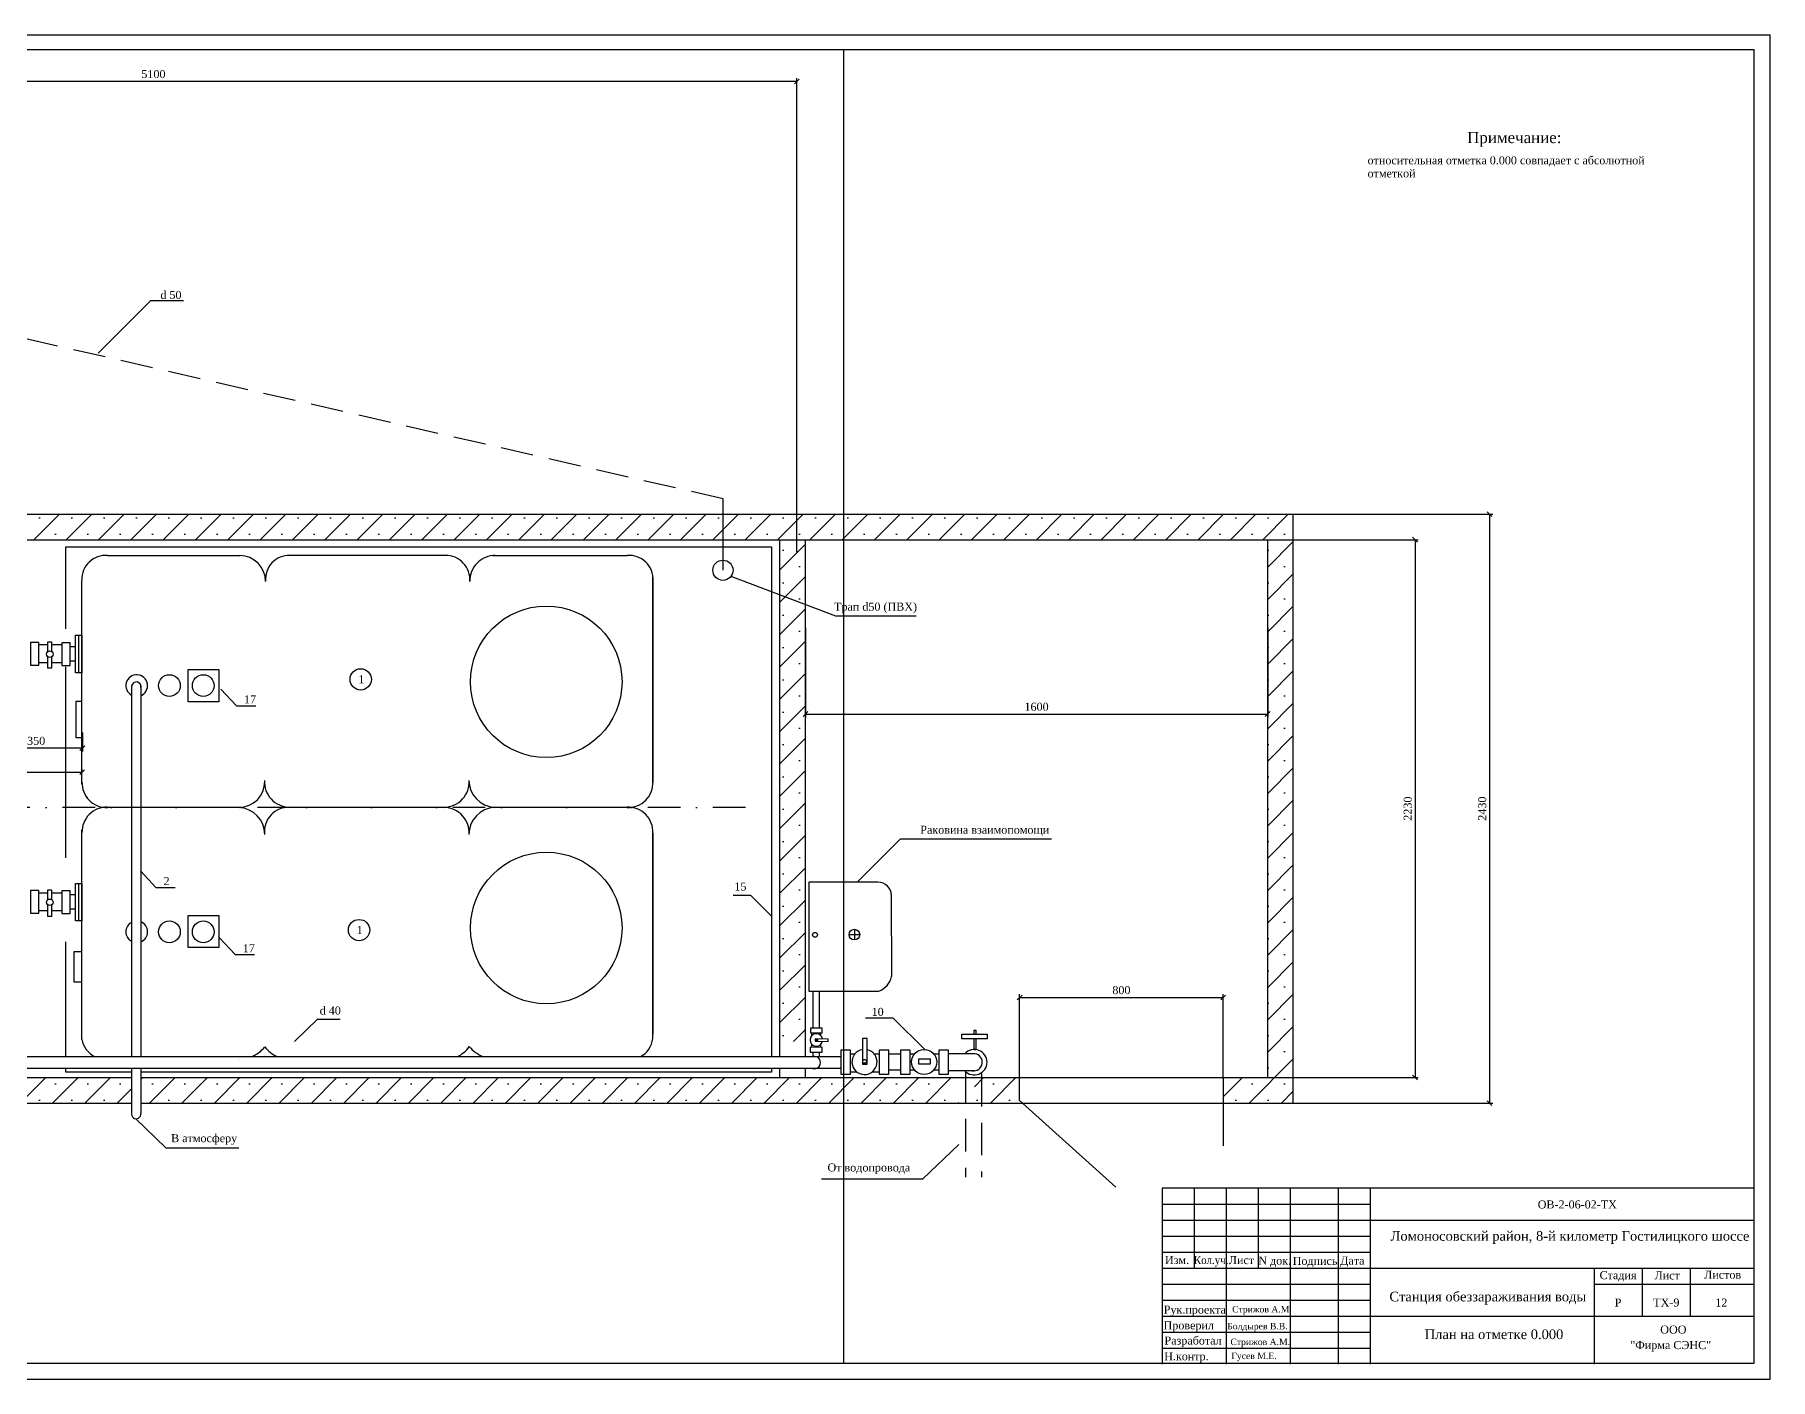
# Model space of a CAD drawing. Header units: millimetres. Extents: x 158645 to 1043550, y -60647 to 236438.
# Drawn here: x 433261 to 487487, y 194438 to 236438 of the extents above; entities that cross this region are included whole.
import ezdxf

# ---------------------------------------------------------------- set-up
doc = ezdxf.new("R2010")
doc.units = ezdxf.units.MM
doc.linetypes.add('DASHDOT', pattern=[25.4, 12.7, -6.35, 0, -6.35])
doc.linetypes.add('DASHED', pattern=[19.05, 12.7, -6.35])
doc.layers.add('опорудование', color=7, linetype='Continuous')
doc.styles.add('CН', font='TIMES.TTF')
doc.styles.add('СН с наклоном', font='TIMES.TTF', dxfattribs={"oblique": 15})
doc.dimstyles.new('СИС', dxfattribs={"dimscale": 0, "dimtxt": 100, "dimasz": 150, "dimexe": 100, "dimexo": 0.625, "dimgap": 100, "dimtad": 1, "dimdsep": 46, "dimtxsty": 'CН', "dimblk": 'OBLIQUE', "dimcen": 2.5, "dimclrd": 3, "dimclre": 3, "dimclrt": 7, "dimadec": 0, "dimazin": 0, "dimtm": 1e-09, "dimtfac": 1, "dimtmove": 0, "dimatfit": 3, "dimldrblk": 'NONE', "dimfxl": 0, "dimtolj": 1, "dimtzin": 0, "dimarcsym": 0})

# ---------------------------------------------------------------- blocks, each defined once
blk = doc.blocks.new('_Oblique')
at = {"color": 0, "lineweight": -2}
blk.add_line((-0.5, -0.5), (0.5, 0.5), dxfattribs=at)
blk = doc.blocks.new('*D84')
at = {"layer": 'Defpoints', "color": 0, "ltscale": 80}
for p in [(416871, 234980), (457070, 220277), (416871, 220014)]:
    blk.add_point(p, dxfattribs=at)
at = {"layer": 'опорудование', "color": 3, "lineweight": -2, "ltscale": 80}
for p, q in [((416871, 220015), (416871, 235080)), ((457070, 234980), (416871, 234980)), ((457070, 220278), (457070, 235080))]:
    blk.add_line(p, q, dxfattribs=at)
at = {"layer": 'опорудование', "color": 3, "lineweight": -2, "ltscale": 80, "xscale": 150, "yscale": 150, "zscale": 150, "rotation": 180}
blk.add_blockref('_Oblique', (416871, 234980), dxfattribs=at)
at = {"layer": 'опорудование', "color": 3, "lineweight": -2, "ltscale": 80, "xscale": 150, "yscale": 150, "zscale": 150}
blk.add_blockref('_Oblique', (457070, 234980), dxfattribs=at)
at = {"layer": 'опорудование', "color": 7, "ltscale": 80, "insert": (436971, 235207), "char_height": 250, "attachment_point": 5, "style": 'CН'}
blk.add_mtext('\\A1;{\\fTimes New Roman|b0|i0|c204|p18;5100}', dxfattribs=at)
blk = doc.blocks.new('_None')
blk = doc.blocks.new('*D83')
at = {"layer": 'Defpoints', "color": 0, "ltscale": 80}
for p in [(457342, 217915), (471784, 217915), (471784, 215218)]:
    blk.add_point(p, dxfattribs=at)
at = {"layer": 'опорудование', "color": 3, "lineweight": -2, "ltscale": 80}
for p, q in [((457342, 217914), (457342, 215118)), ((471784, 217914), (471784, 215118)), ((457342, 215218), (471784, 215218))]:
    blk.add_line(p, q, dxfattribs=at)
at = {"layer": 'опорудование', "color": 3, "lineweight": -2, "ltscale": 80, "xscale": 150, "yscale": 150, "zscale": 150, "rotation": 180}
blk.add_blockref('_Oblique', (457342, 215218), dxfattribs=at)
at = {"layer": 'опорудование', "color": 3, "lineweight": -2, "ltscale": 80, "xscale": 150, "yscale": 150, "zscale": 150}
blk.add_blockref('_Oblique', (471784, 215218), dxfattribs=at)
at = {"layer": 'опорудование', "color": 7, "ltscale": 80, "insert": (464563, 215445), "char_height": 250, "attachment_point": 5, "style": 'CН'}
blk.add_mtext('\\A1;{\\fTimes New Roman|b0|i0|c204|p18;1600}', dxfattribs=at)
blk = doc.blocks.new('*D82')
at = {"layer": 'Defpoints', "color": 0, "ltscale": 80}
for p in [(470394, 206366), (464034, 203832), (470394, 203834)]:
    blk.add_point(p, dxfattribs=at)
at = {"layer": 'опорудование', "color": 3, "lineweight": -2, "ltscale": 80}
for p, q in [((464034, 203833), (464034, 206466)), ((464034, 206366), (470394, 206366)), ((470394, 203835), (470394, 206466))]:
    blk.add_line(p, q, dxfattribs=at)
at = {"layer": 'опорудование', "color": 3, "lineweight": -2, "ltscale": 80, "xscale": 150, "yscale": 150, "zscale": 150, "rotation": 180}
blk.add_blockref('_Oblique', (464034, 206366), dxfattribs=at)
at = {"layer": 'опорудование', "color": 3, "lineweight": -2, "ltscale": 80, "xscale": 150, "yscale": 150, "zscale": 150}
blk.add_blockref('_Oblique', (470394, 206366), dxfattribs=at)
at = {"layer": 'опорудование', "color": 7, "ltscale": 80, "insert": (467214, 206593), "char_height": 250, "attachment_point": 5, "style": 'CН'}
blk.add_mtext('\\A1;{\\fTimes New Roman|b0|i0|c204|p18;800}', dxfattribs=at)
blk = doc.blocks.new('*D65')
at = {"layer": 'Defpoints', "color": 0, "ltscale": 80}
for p in [(471267, 220664), (471267, 203864), (476388, 203864)]:
    blk.add_point(p, dxfattribs=at)
at = {"layer": 'опорудование', "color": 3, "lineweight": -2, "ltscale": 80}
for p, q in [((471268, 220664), (476488, 220664)), ((476388, 220664), (476388, 203864)), ((471268, 203864), (476488, 203864))]:
    blk.add_line(p, q, dxfattribs=at)
at = {"layer": 'опорудование', "color": 3, "lineweight": -2, "ltscale": 80, "xscale": 150, "yscale": 150, "zscale": 150}
for p, rotation in [((476388, 220664), 90), ((476388, 203864), 270)]:
    blk.add_blockref('_Oblique', p, dxfattribs=dict(at, rotation=rotation))
at = {"layer": 'опорудование', "color": 7, "ltscale": 80, "insert": (476161, 212264), "char_height": 250, "attachment_point": 5, "rotation": 90, "style": 'CН'}
blk.add_mtext('\\A1;{\\fTimes New Roman|b0|i0|c204|p18;2230}', dxfattribs=at)
blk = doc.blocks.new('*D64')
at = {"layer": 'Defpoints', "color": 0, "ltscale": 80}
for p in [(472067, 221464), (472067, 203064), (478715, 203064)]:
    blk.add_point(p, dxfattribs=at)
at = {"layer": 'опорудование', "color": 3, "lineweight": -2, "ltscale": 80}
for p, q in [((472068, 221464), (478815, 221464)), ((478715, 221464), (478715, 203064)), ((472068, 203064), (478815, 203064))]:
    blk.add_line(p, q, dxfattribs=at)
at = {"layer": 'опорудование', "color": 3, "lineweight": -2, "ltscale": 80, "xscale": 150, "yscale": 150, "zscale": 150}
for p, rotation in [((478715, 221464), 90), ((478715, 203064), 270)]:
    blk.add_blockref('_Oblique', p, dxfattribs=dict(at, rotation=rotation))
at = {"layer": 'опорудование', "color": 7, "ltscale": 80, "insert": (478488, 212264), "char_height": 250, "attachment_point": 5, "rotation": 90, "style": 'CН'}
blk.add_mtext('\\A1;{\\fTimes New Roman|b0|i0|c204|p18;2430}', dxfattribs=at)
blk = doc.blocks.new('*D96')
at = {"layer": 'Defpoints', "color": 0, "ltscale": 80}
for p in [(431861, 214645), (434751, 214645), (431861, 214152)]:
    blk.add_point(p, dxfattribs=at)
at = {"layer": 'опорудование', "color": 3, "lineweight": -2, "ltscale": 80}
for p, q in [((431861, 214644), (431861, 214052)), ((434751, 214644), (434751, 214052)), ((434751, 214152), (431861, 214152))]:
    blk.add_line(p, q, dxfattribs=at)
at = {"layer": 'опорудование', "color": 3, "lineweight": -2, "ltscale": 80, "xscale": 150, "yscale": 150, "zscale": 150, "rotation": 180}
blk.add_blockref('_Oblique', (431861, 214152), dxfattribs=at)
at = {"layer": 'опорудование', "color": 3, "lineweight": -2, "ltscale": 80, "xscale": 150, "yscale": 150, "zscale": 150}
blk.add_blockref('_Oblique', (434751, 214152), dxfattribs=at)
at = {"layer": 'опорудование', "color": 7, "ltscale": 80, "insert": (433306, 214379), "char_height": 250, "attachment_point": 5, "style": 'CН'}
blk.add_mtext('\\A1;{\\fTimes New Roman|b0|i0|c204|p18;350}', dxfattribs=at)
blk = doc.blocks.new('*D97')
at = {"layer": 'Defpoints', "color": 0, "ltscale": 80}
for p in [(426190, 213400), (434747, 213400), (434747, 213400)]:
    blk.add_point(p, dxfattribs=at)
at = {"layer": 'опорудование', "color": 3, "lineweight": -2, "ltscale": 80}
for p, q in [((426190, 213400), (426190, 213500)), ((426190, 213400), (434747, 213400)), ((434747, 213400), (434747, 213500))]:
    blk.add_line(p, q, dxfattribs=at)
at = {"layer": 'опорудование', "color": 3, "lineweight": -2, "ltscale": 80, "xscale": 150, "yscale": 150, "zscale": 150, "rotation": 180}
blk.add_blockref('_Oblique', (426190, 213400), dxfattribs=at)
at = {"layer": 'опорудование', "color": 3, "lineweight": -2, "ltscale": 80, "xscale": 150, "yscale": 150, "zscale": 150}
blk.add_blockref('_Oblique', (434747, 213400), dxfattribs=at)
at = {"layer": 'опорудование', "color": 7, "ltscale": 80, "insert": (430468, 213627), "char_height": 250, "attachment_point": 5, "style": 'CН'}
blk.add_mtext('\\A1;{\\fTimes New Roman|b0|i0|c204|p18;1100}', dxfattribs=at)

msp = doc.modelspace()

# ---------------------------------------------------------------- hatches: boundary and pattern name
at = {"layer": 'опорудование', "ltscale": 80}
h = msp.add_hatch(dxfattribs=at)
h.set_pattern_fill('SACNCR', scale=300, style=0)
h.set_pattern_definition([(45, (0, 58181.95), (-505.1394, 505.1394), []), (45, (505.14, 58181.95), (-505.1394, 505.1394), [0, -714.375])])
h.paths.add_polyline_path([(472584.401, 221464.359), (462379.777, 221464.359), (462379.777, 220664.359), (471784.401, 220664.359), (471784.401, 203864.359), (470390.342, 203864.359), (470390.342, 203064.359), (472584.401, 203064.359)])
h.paths.add_polyline_path([(462379.777, 221464.359), (454771.034, 221464.359), (454771.034, 220664.359), (462379.777, 220664.359)])
h.paths.add_polyline_path([(457341.638, 220664.359), (456541.638, 220664.359), (456541.638, 204992.976), (457341.638, 204992.976)])
h.paths.add_polyline_path([(462129.194, 203864.359), (436576.945, 203864.359), (436576.945, 203064.359), (462129.194, 203064.359)])
h.paths.add_polyline_path([(463990.342, 203864.359), (462623.758, 203864.359), (462623.758, 203064.359), (463990.342, 203064.359)], flags=16)
h.paths.add_polyline_path([(454771.034, 221464.359), (433112.997, 221464.359), (433112.997, 220664.359), (454771.034, 220664.359)])
h.paths.add_polyline_path([(436290.567, 203864.359), (434168.828, 203864.359), (433402.708, 203864.359), (433112.997, 203864.359), (433112.997, 203064.359), (433402.718, 203064.359), (434345.989, 203064.359), (436290.577, 203064.359)])
h.paths.add_polyline_path([(433112.997, 203864.359), (430839.817, 203864.359), (430840.117, 203064.359), (433112.997, 203064.359)])

# ---------------------------------------------------------------- linework, layer by layer
at = {"layer": 'Defpoints', "color": 2}
msp.add_line((458537.182, 194938.226), (458537.182, 235973.849), dxfattribs=at)
at = {"layer": 'опорудование'}
for p, q in [((371187.182, 236438.226), (487487.182, 236438.226)), ((487487.182, 194438.226), (487487.182, 236438.226)), ((486987.182, 194938.226), (486987.182, 235973.849)), ((468485.42, 200412.171), (468485.42, 194912.171)), ((486985.42, 200412.171), (468485.42, 200412.171)), ((469485.42, 200412.171), (469485.42, 197912.171)), ((470485.42, 200412.171), (470485.42, 194912.171)), ((471485.42, 200412.171), (471485.42, 197912.171)), ((472485.42, 200412.171), (472485.42, 194912.171)), ((473985.42, 200412.171), (473985.42, 194912.171)), ((474985.42, 200412.171), (474985.42, 194912.171)), ((468485.42, 199912.171), (474985.42, 199912.171)), ((468485.42, 199412.171), (486985.42, 199412.171)), ((468485.42, 198912.171), (474985.42, 198912.171)), ((468485.42, 198412.171), (474985.42, 198412.171)), ((468485.42, 197912.171), (486985.42, 197912.171)), ((468485.42, 197412.171), (474985.42, 197412.171)), ((481985.42, 197912.171), (481985.42, 194912.171)), ((481985.42, 197412.171), (486985.42, 197412.171)), ((483485.42, 197912.171), (483485.42, 196412.171)), ((484985.42, 197912.171), (484985.42, 196412.171)), ((468485.42, 196912.171), (474985.42, 196912.171)), ((468485.42, 196412.171), (486985.42, 196412.171)), ((468485.42, 195912.171), (474985.42, 195912.171)), ((468485.42, 195412.171), (474985.42, 195412.171)), ((373187.182, 194938.226), (486987.182, 194938.226)), ((371187.182, 194438.226), (487487.182, 194438.226))]:
    msp.add_line(p, q, dxfattribs=at)
at = {"layer": 'опорудование', "color": 7, "ltscale": 80}
for p, q in [((373187.182, 235973.849), (486987.182, 235973.849)), ((454771.034, 219712.177), (454771.034, 221938.834)), ((376672.423, 221464.359), (472584.401, 221464.359)), ((472584.401, 203064.359), (472584.401, 221464.359)), ((377472.423, 220664.359), (471784.401, 220664.359)), ((435536.894, 220169.658), (439681.909, 220169.658)), ((446096.311, 220174.904), (441229.383, 220174.71)), ((447569.541, 220169.658), (451773.619, 220169.658)), ((456541.638, 204628.732), (456541.638, 220664.359)), ((457341.638, 204628.732), (457341.638, 220664.359)), ((471784.401, 203864.359), (471784.401, 220664.359)), ((434736.654, 213029.066), (434736.654, 219402.873)), ((452576.654, 219481.78), (452576.654, 213083.271)), ((452576.654, 213105.883), (452576.654, 219388.11)), ((434638.599, 216510.226), (434638.599, 217676.944)), ((433675.765, 217376.727), (433387.549, 217376.727)), ((434106.863, 217376.727), (433785.182, 217376.727)), ((434534.723, 217322.005), (434364.18, 217322.005)), ((433675.765, 216819.244), (433387.549, 216819.244)), ((434106.863, 216819.244), (433785.182, 216819.244)), ((434534.723, 216872.005), (434364.18, 216872.005)), ((434738.886, 216801.582), (434736.654, 216801.582)), ((436290.286, 216102.527), (436290.488, 209952.329)), ((436576.945, 216102.527), (436576.945, 204549.287)), ((434737.447, 214796.469), (434736.654, 214796.469)), ((439710.093, 212303.328), (435395.266, 212303.328)), ((439710.093, 212303.328), (435395.266, 212303.328)), ((446114.855, 212303.328), (441129.146, 212303.328)), ((446114.855, 212303.328), (441129.146, 212303.328)), ((451931.557, 212303.328), (447609.586, 212303.328)), ((451931.557, 212303.328), (447609.586, 212303.328)), ((434736.654, 205052.559), (434736.654, 211600.202)), ((452576.654, 205124.876), (452576.654, 211523.385)), ((452576.654, 211500.774), (452576.654, 205218.547)), ((434638.599, 208760.921), (434638.599, 209927.639)), ((436290.488, 209952.329), (436290.558, 204549.287)), ((433675.765, 209627.422), (433387.549, 209627.422)), ((434106.863, 209627.422), (433785.182, 209627.422)), ((434534.723, 209572.7), (434364.18, 209572.7)), ((433675.765, 209069.939), (433387.549, 209069.939)), ((434106.863, 209069.939), (433785.182, 209069.939)), ((434534.723, 209122.7), (434364.18, 209122.7)), ((434738.886, 209052.277), (434736.654, 209052.277)), ((458708.102, 208327.822), (459034.405, 208327.822)), ((458873.526, 208493.081), (458873.526, 208162.579)), ((457587.437, 205408.358), (457587.437, 206564.081)), ((457783.124, 205406.872), (457783.124, 206564.081)), ((457531.328, 205257.642), (457530.586, 205159.869)), ((457813.449, 205255.5), (457812.903, 205183.532)), ((423766.451, 204516.367), (458447.83, 204516.367)), ((436290.558, 204549.287), (436290.558, 204516.367)), ((436576.945, 204549.287), (436576.945, 204516.367)), ((456541.638, 204516.367), (456541.638, 204628.732)), ((457341.638, 204516.367), (457341.638, 204628.732)), ((457528.75, 204918.036), (457527.913, 204807.84)), ((457587.437, 204514.335), (457587.437, 204656.246)), ((457783.124, 204514.335), (457783.124, 204654.76)), ((457810.717, 204895.659), (457810.034, 204805.698)), ((458750.106, 204606.048), (458894.046, 204606.048)), ((459469.809, 204606.048), (459649.736, 204606.048)), ((459952.011, 204606.048), (460311.733, 204606.048)), ((460614.009, 204606.048), (460757.949, 204606.048)), ((461333.712, 204606.048), (461520.834, 204606.048)), ((462645.577, 204607.805), (461815.587, 204607.805)), ((423770.371, 204152.123), (458447.83, 204152.123)), ((436290.563, 204152.123), (436290.581, 202762.165)), ((436576.945, 204152.123), (436576.945, 202744.704)), ((456541.638, 203864.359), (456541.638, 204152.123)), ((457341.638, 203864.359), (457341.638, 204152.123)), ((458750.106, 204041.789), (458945.657, 204041.789)), ((459429.336, 204041.789), (459649.736, 204041.789)), ((459952.011, 204102.776), (460311.733, 204102.776)), ((460614.009, 204102.776), (460757.949, 204102.776)), ((461333.712, 204102.776), (461520.834, 204102.776)), ((462628.434, 204075.811), (461815.587, 204075.811)), ((464019.256, 203954.882), (464019.256, 203154.882)), ((409180.193, 203864.359), (433402.708, 203864.359)), ((433402.708, 203864.359), (434229.587, 203864.359)), ((434168.828, 203864.359), (436290.567, 203864.359)), ((436576.945, 203864.359), (471784.401, 203864.359)), ((470390.342, 203864.359), (470390.342, 203064.359)), ((470390.342, 203464.359), (470390.342, 201728.01)), ((409180.051, 203064.359), (433402.718, 203064.359)), ((433402.718, 203064.359), (434345.989, 203064.359)), ((434168.828, 203064.359), (436290.577, 203064.359)), ((436576.945, 203064.359), (472584.401, 203064.359)), ((464019.256, 203154.882), (467035.1, 200434.882))]:
    msp.add_line(p, q, dxfattribs=at)
at = {"layer": 'опорудование', "color": 7, "linetype": 'DASHED', "ltscale": 80}
for p, q in [((454771.034, 221938.834), (419412.567, 230056.037)), ((462344.04, 204094.618), (462344.04, 200753.881)), ((462838.604, 203976.986), (462838.604, 200753.881))]:
    msp.add_line(p, q, dxfattribs=at)
at = {"layer": 'опорудование', "color": 3, "linetype": 'DASHDOT', "ltscale": 80}
msp.add_line((455466.867, 212303.363), (397404.019, 212303.363), dxfattribs=at)
at = {"layer": 'опорудование', "color": 1, "ltscale": 80}
for points in [[(434235.32, 217877.787), (434235.32, 220444.09), (456277.646, 220444.09), (456277.646, 204579.384)], [(434235.32, 213929.367), (434235.32, 216691.303)], [(434235.32, 213929.367), (434235.32, 214723.507)], [(434235.32, 210723.484), (434235.32, 213929.367)], [(434235.32, 206959.865), (434235.32, 208103.502)], [(434235.32, 204549.287), (434235.32, 206959.865)], [(434235.32, 204516.367), (434235.32, 204549.287)], [(456277.646, 204579.384), (456277.646, 204516.367)], [(436290.564, 204034.271), (434235.32, 204034.271), (434235.32, 204152.123)], [(456277.646, 204152.123), (456277.646, 204034.271), (436576.945, 204034.271)]]:
    msp.add_lwpolyline(points, dxfattribs=at)
at = {"layer": 'опорудование', "color": 7, "ltscale": 80}
for points in [[(433130.232, 216743.48), (433387.549, 216743.48), (433387.549, 217450.371), (433130.232, 217450.371)], [(434106.863, 216739.569), (434364.18, 216739.569), (434364.18, 217446.461), (434106.863, 217446.461)], [(434736.654, 216510.226), (434540.544, 216510.226), (434540.544, 217676.944), (434736.654, 217676.944)], [(438058.116, 216608.95), (439018.357, 216608.95), (439018.357, 215601.008), (438058.116, 215601.008)], [(434736.654, 215611.637), (434543.952, 215611.637), (434543.952, 214487.971), (434736.654, 214487.971)], [(434736.654, 208760.921), (434540.544, 208760.921), (434540.544, 209927.639), (434736.654, 209927.639)], [(433130.232, 208994.175), (433387.549, 208994.175), (433387.549, 209701.067), (433130.232, 209701.067)], [(434106.863, 208990.264), (434364.18, 208990.264), (434364.18, 209697.156), (434106.863, 209697.156)], [(438058.116, 208928.737), (439018.357, 208928.737), (439018.357, 207920.796), (438058.116, 207920.796)], [(434736.654, 207789.598), (434482.94, 207789.598), (434482.94, 206849.562), (434736.654, 206849.562)], [(457867.37, 205255.091), (457868.517, 205406.224), (457498.263, 205409.035), (457497.116, 205257.901)], [(457649.75, 205070.279), (457649.198, 204997.608), (458050.892, 204994.559), (458051.444, 205067.229)], [(459123.023, 204281.471), (459268.368, 204281.471), (459268.368, 205084.883), (459123.023, 205084.883)], [(462224.098, 205073.606), (462224.098, 205222.117), (463020.54, 205222.117), (463020.54, 205073.606)], [(457862.808, 204654.155), (457863.955, 204805.289), (457493.701, 204808.099), (457492.554, 204656.966)], [(458750.106, 204713.892), (458447.83, 204713.892), (458447.83, 203973.363), (458750.106, 203973.363)], [(459952.011, 204713.892), (459649.736, 204713.892), (459649.736, 203973.363), (459952.011, 203973.363)], [(460614.009, 204713.892), (460311.733, 204713.892), (460311.733, 203973.363), (460614.009, 203973.363)], [(460887.496, 204447.877), (461240.15, 204447.877), (461240.15, 204282.516), (460887.496, 204282.516)], [(461815.914, 204713.892), (461513.639, 204713.892), (461513.639, 203973.363), (461815.914, 203973.363)]]:
    msp.add_lwpolyline(points, close=True, dxfattribs=at)
for points in [[(433675.765, 217172.343), (433675.765, 217473.593), (433785.182, 217473.593), (433785.182, 217174.037)], [(433785.182, 217000.029), (433785.182, 216647.155), (433675.765, 216647.155), (433675.765, 217001.724)], [(459604.394, 209969.435), (457451.488, 209969.501), (457451.488, 206564.081), (459633.9, 206564.081)], [(433675.765, 209423.038), (433675.765, 209724.288), (433785.182, 209724.288), (433785.182, 209424.732)], [(460036.004, 207014.731), (460035.688, 209542.822)], [(433785.182, 209250.724), (433785.182, 208897.85), (433675.765, 208897.85), (433675.765, 209252.419)], [(462614.51, 205222.117), (462614.51, 205347.178), (462669.168, 205347.178), (462669.168, 205222.117)], [(462669.168, 205073.606), (462669.168, 204729.688), (462614.51, 204729.688), (462614.51, 205073.606)]]:
    msp.add_lwpolyline(points, dxfattribs=at)
for centre, radius in [((454764.553, 219709.284), 315.563), ((449244.064, 216224.468), 2367.155), ((433731.808, 217087.033), 102.071), ((437469.528, 216106.382), 339.706), ((438527.484, 216106.382), 339.706), ((443447.102, 216301.611), 332.387), ((449244.064, 208536.068), 2367.155), ((433731.808, 209337.728), 102.071), ((443395.172, 208468.131), 332.387), ((437469.528, 208415.299), 339.706), ((438527.484, 208415.299), 339.706), ((457640.138, 208321.867), 75.57), ((458871.506, 208328.005), 165.903), ((457693.05, 205036.035), 29.039), ((461051.4, 204350.303), 392.004), ((459190.852, 204368.588), 58.078)]:
    msp.add_circle(centre, radius, dxfattribs=at)
for centre, radius, start, end in [((435474.408, 219433.9), 738.407, 85.1456811, 182.4081983), ((439666.938, 219362.588), 807.209, 359.6513903, 89.5901616), ((441214.051, 219433.92), 740.949, 88.8143258, 185.1928692), ((446096.311, 219410.775), 764.129, 356.0153885, 90.5251833), ((447654.944, 219376.238), 798.641, 90.2555074, 180.8867331), ((451845.181, 219439.857), 733.301, 355.9534524, 95.6002994), ((436449.357, 216106.382), 339.706, 292.0604778, 242.0804004), ((436433.616, 216075.932), 145.776, 349.4884831, 169.4884831), ((439638.471, 213113.212), 813.045, 270.6334988, 0.1787541), ((441238.389, 213106.069), 800.087, 177.1299383, 268.0615143), ((446032.561, 213107.602), 804.336, 272.4617372, 2.7455288), ((447688.377, 213164.538), 864.806, 181.2196611, 265.9800127), ((435523.798, 213079.743), 787.125, 178.9059072, 270.9532862), ((451809.709, 213067.657), 767.896, 267.306169, 2.8533986), ((435523.798, 211526.914), 787.125, 89.0467138, 181.0940928), ((439595.421, 211445.579), 856.221, 1.0003037, 86.5155405), ((441199.006, 211544.92), 761.619, 89.0732605, 184.0667144), ((446032.561, 211499.054), 804.336, 357.2544712, 87.5382628), ((447688.377, 211442.119), 864.806, 94.0199873, 178.7803389), ((451809.709, 211539), 767.896, 357.1466014, 92.693831), ((459601.623, 209537.819), 431.625, 0.8937228, 89.6322067), ((436449.357, 208415.299), 339.706, 117.8798644, 242.1216168), ((436449.357, 208415.299), 339.706, 292.0604778, 67.9395222), ((459421.734, 207157.156), 628.708, 289.4873385, 347.1944825), ((435475.359, 205184.946), 750.474, 190.1603986, 242.9834207), ((451845.181, 205166.8), 733.301, 297.5022595, 353.4109765), ((451845.181, 205166.8), 733.301, 353.4109765, 4.0465476), ((457683.92, 205037.781), 196.002, 9.031621, 347.6592903), ((439623.467, 205520.099), 1084.337, 272.6029753, 272.737043), ((439623.467, 205520.099), 1084.337, 292.2313143, 319.6923808), ((441256.75, 205465.104), 1033.52, 218.71796, 246.6306491), ((446068.712, 205377.082), 945.521, 294.4522059, 324.6391792), ((447710.266, 205578.121), 1147.847, 220.6819075, 247.6676681), ((457616.99, 204332.228), 193.625, 247.3315386, 106.577403), ((459187.497, 204350.303), 392.004, 99.4665756, 78.0942449), ((462618.343, 204341.808), 396.853, 222.0876098, 137.9123902), ((462596.962, 204343.098), 269.134, 260.7178878, 80.7178878), ((436431.996, 202724.447), 146.358, 165.0658861, 7.9554842)]:
    msp.add_arc(centre, radius, start, end, dxfattribs=at)

# ---------------------------------------------------------------- texts
at = {"layer": 'опорудование', "color": 7, "ltscale": 80, "style": 'CН'}
for s, height, p in [('Примечание:', 350, (478015.924, 233052.471)), ('относительная отметка 0.000 совпадает с абсолютной', 250, (474905.116, 232390.019)), ('отметкой ', 250, (474905.116, 231981.41)), ('d 50', 250, (437187.299, 228185.172)), ('Трап d50 (ПВХ)', 250, (458235.68, 218448.187)), ('1', 250, (443370.682, 216180.408)), ('17', 250, (439801.324, 215551.724)), ('Раковина взаимопомощи', 250, (460929.606, 211480.089)), ('2', 250, (437286.021, 209875.298)), ('15', 250, (455121.579, 209704.453)), ('1', 250, (443318.752, 208346.927)), ('17', 250, (439762.222, 207778.351)), ('d 40', 250, (442164.614, 205832.476)), ('10', 250, (459409.5, 205790.845)), ('В атмосферу', 250, (437522.808, 201845.092)), ('От водопровода', 250, (458030.848, 200930.085))]:
    msp.add_text(s, height=height, dxfattribs=at).set_placement(p)
at = {"layer": 'опорудование'}
for s, height, style, p in [('ОВ-2-06-02-ТХ', 250, 'CН', (480219.829, 199774.82)), ('Ломоносовский район, 8-й километр Гостилицкого шоссе', 300, 'СН с наклоном', (475623.961, 198765.748)), ('Изм.', 250, 'CН', (468573.995, 198038.122)), ('Лист', 250, 'CН', (470568.735, 198035.802)), ('N док.', 250, 'CН', (471491.472, 198019.45)), ('Подпись', 250, 'CН', (472564.57, 198012.465)), ('Дата', 250, 'CН', (474047.843, 198022.54)), ('Стадия', 250, 'CН', (482154.306, 197565.034)), ('Лист', 250, 'CН', (483868.627, 197557.455)), ('Листов', 250, 'CН', (485419.714, 197581.136)), ('Cтанция обеззараживания воды', 300, 'CН', (475587.2, 196871.399)), ('Р', 250, 'CН', (482624.986, 196710.197)), ('ТХ-9', 250, 'CН', (483830.322, 196710.197)), ('12', 250, 'CН', (485768.901, 196710.197)), ('Рук.проекта', 250, 'CН', (468535.98, 196490.217)), ('Стрижов А.М.', 200, 'CН', (470674.448, 196526.664)), ('Проверил', 250, 'CН', (468531.706, 195998.259)), ('Разработал', 250, 'CН', (468559.06, 195524.517)), ('Болдырев В.В.', 200, 'CН', (470519.441, 195998.259)), ('План на отметке 0.000', 300, 'CН', (476690.63, 195693.575)), ('ООО', 250, 'CН', (484049.019, 195866.339)), ('Н.контр.', 250, 'CН', (468549.942, 195032.554)), ('Стрижов А.М.', 200, 'CН', (470619.74, 195506.296)), ('Гусев М.Е.', 200, 'CН', (470647.094, 195068.995)), ('"Фирма СЭНС"', 250, 'CН', (483114.977, 195381.247))]:
    msp.add_text(s, height=height, dxfattribs=dict(at, style=style)).set_placement(p)
at = {"layer": 'опорудование', "style": 'CН', "width": 0.9}
msp.add_text('Кол.уч.', height=250, dxfattribs=at).set_placement((469478.506, 198038.122))

# ---------------------------------------------------------------- dimensions: what is measured, and where the dimension line sits
at = {"layer": 'опорудование', "color": 7, "ltscale": 80}
for base, p1, p2, text, picture, middle in [((416871.249, 234980.262), (457069.839, 220277.122), (416871.249, 220014.126), '{\\fTimes New Roman|b0|i0|c204|p18;5100}', '*D84', (436970.544, 235207.424)), ((471784.401, 215217.952), (457341.638, 217915.061), (471784.401, 217915.061), '{\\fTimes New Roman|b0|i0|c204|p18;1600}', '*D83', (464563.02, 215445.114)), ((431861.221, 214151.697), (434750.572, 214644.654), (431861.221, 214644.654), '{\\fTimes New Roman|b0|i0|c204|p18;350}', '*D96', (433305.896, 214378.86)), ((434746.62, 213399.791), (426189.773, 213399.791), (434746.62, 213399.791), '{\\fTimes New Roman|b0|i0|c204|p18;1100}', '*D97', (430468.196, 213626.954)), ((470394.152, 206366.105), (464034.108, 203831.894), (470394.152, 203834.283), '{\\fTimes New Roman|b0|i0|c204|p18;800}', '*D82', (467214.13, 206593.268))]:
    dim = msp.add_linear_dim(base=base, p1=p1, p2=p2, text=text, dimstyle='СИС', override={"dimscale": 1, "dimtxt": 250}, dxfattribs=at)
    dim.commit()
    dim.dimension.update_dxf_attribs({"geometry": picture, "text_midpoint": middle})
for base, p1, p2, text, picture, middle in [((478714.764, 203064.359), (472067.407, 221464.359), (472067.407, 203064.359), '{\\fTimes New Roman|b0|i0|c204|p18;2430}', '*D64', (478487.602, 212264.359)), ((476387.832, 203864.359), (471267.407, 220664.359), (471267.407, 203864.359), '{\\fTimes New Roman|b0|i0|c204|p18;2230}', '*D65', (476160.669, 212264.359))]:
    dim = msp.add_linear_dim(base=base, p1=p1, p2=p2, angle=90, text=text, dimstyle='СИС', override={"dimscale": 1, "dimtxt": 250}, dxfattribs=at)
    dim.commit()
    dim.dimension.update_dxf_attribs({"geometry": picture, "text_midpoint": middle})

# ---------------------------------------------------------------- leaders
for points in [[(435243.088, 226490.776), (436889.646, 228135.633), (437910.806, 228133.089)], [(455006.179, 219522.322), (458279.805, 218282.622), (460804.562, 218282.622)], [(439077.594, 216000.043), (439561.329, 215476.537), (440165.997, 215476.537)], [(436562.29, 210323.617), (437046.025, 209800.112), (437650.694, 209800.112)], [(456276.832, 208906.358), (455631.776, 209551.379), (455088.213, 209551.379)], [(439038.491, 208226.67), (439522.226, 207703.165), (440126.895, 207703.165)], [(441379.299, 204992.976), (442093.523, 205687.006), (442807.748, 205687.006)], [(461067.441, 204741.979), (460079.824, 205716.205), (459216.327, 205716.205)], [(436418.366, 202578.725), (437360.101, 201664.138), (439635.381, 201664.138)], [(462129.194, 201771.963), (460998.316, 200693.707), (457844.864, 200693.707)]]:
    msp.add_leader(points, dimstyle='СИС', override={"dimgap": 100, "dimtad": 0}, dxfattribs=at)
at = {"layer": 'опорудование', "color": 1, "ltscale": 80}
msp.add_leader([(458966.967, 209973.627), (460313.898, 211319.187), (465028.251, 211319.187)], dimstyle='СИС', override={"dimgap": 100, "dimtad": 0}, dxfattribs=at)

doc.saveas('drawing.dxf')
